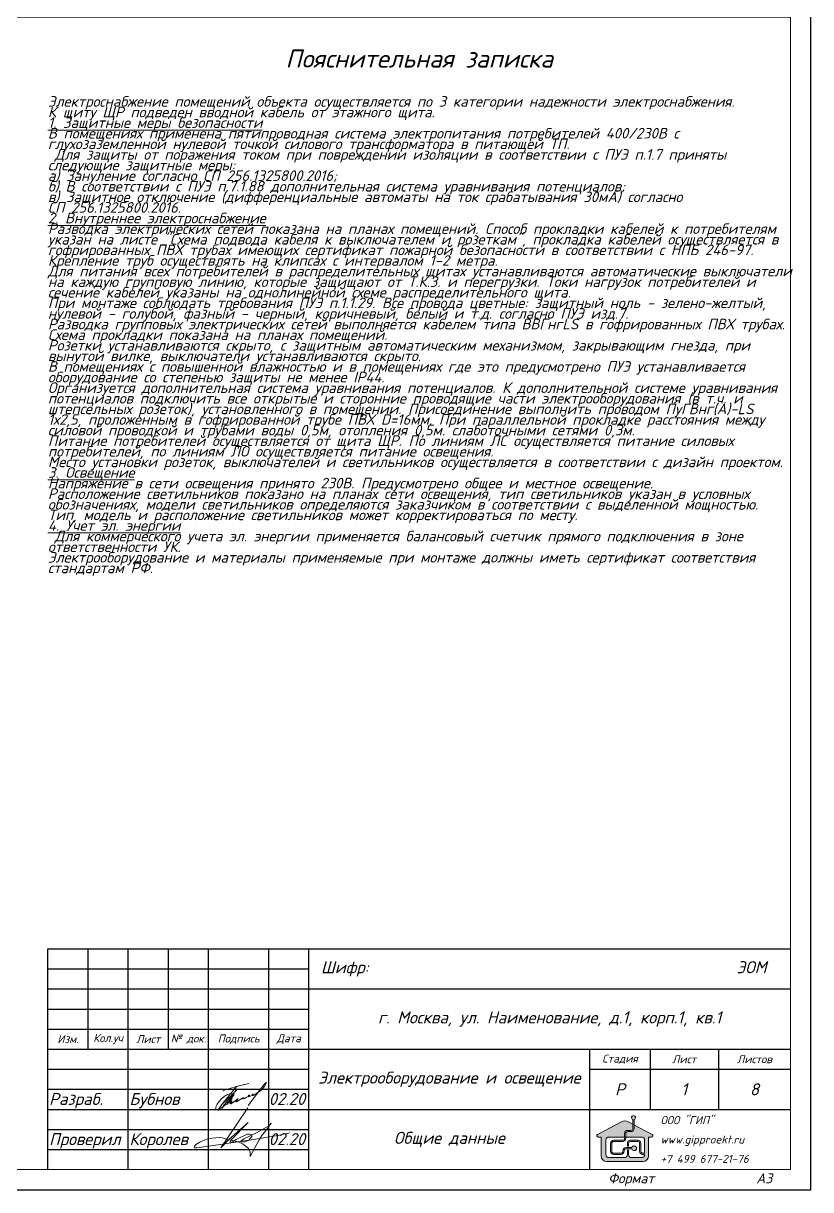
# Model space of a CAD drawing. Header units: millimetres. Extents: x 3082 to 230946, y 1570 to 312844.
# Drawn here: x 198701 to 208507, y 156594 to 171119 of the extents above; entities that cross this region are included whole.
import ezdxf

# ---------------------------------------------------------------- set-up
doc = ezdxf.new("R2010")
doc.units = ezdxf.units.MM
doc.layers.add('A_K1', color=14, linetype='Continuous', lineweight=0)
doc.layers.add('Ramka', color=7, linetype='Continuous', lineweight=0)
for name, color, linetype in [('FORMAT', 7, 'Continuous'), ('FORMATKA', 7, 'Continuous'), ('TEXT', 250, 'Continuous')]:
    doc.layers.add(name, color=color, linetype=linetype)
doc.styles.add('ls_200', font='isocpeui.ttf', dxfattribs={"height": 200})

# ---------------------------------------------------------------- blocks, each defined once
blk = doc.blocks.new('giplogo01')
h = blk.add_hatch(color=5)
h.dxf.hatch_style = 1
h.paths.add_polyline_path([(209.6201532403502, 2227.117715778237), (434.86775102088, 2227.117715778237, 0.4142135623730959), (575.7287298337033, 2367.978694591031), (575.7287298337033, 2666.905781153241), (235.6529261068645, 2848.635030543374, 0.2504322029537844), (-235.6529261069663, 2848.635030543315), (-1952.896851092999, 1930.976537679438, 0.7804491133364068), (-1908.122795132673, 1752.189403148717), (-1691.627779172515, 1752.189403148717), (-1691.627779172515, 400, 0.4142135623730951), (-1291.627779172515, 0), (0, 0), (1291.627779172501, 0, 0.4142135623730951), (1691.6277791725, 400), (1691.6277791725, 1752.189403148717), (1908.122795132673, 1752.189403148717, 0.7804491133364939), (1952.89685109297, 1930.976537679438), (664.86775102088, 2619.271791218722), (664.86775102088, 2367.978694591031, -0.4142135623730951), (434.86775102088, 2137.978694591031), (209.6201532403502, 2137.978694591031, 0.4142135623730951), (68.75917442751233, 1997.117715778237), (68.75917442751233, 1752.189403148717), (1182.115107975187, 1752.189403148717, -0.4142135623730951), (1412.115107975187, 1522.189403148717), (1412.115107975187, 594.3857421264984), (1288.061490225576, 594.3857421264984, -0.4142135623730962), (1147.200511412739, 735.2467209392925), (1147.200511412739, 1287.292265545053, 0.4142135623730951), (917.2005114127388, 1517.292265545053), (408.1793530784488, 1517.292265545053, 0.4142135623730951), (178.1793530784489, 1287.292265545053), (178.1793530784489, 1091.342071751307), (267.3183742656256, 1091.342071751307), (267.3183742656256, 1287.292265545053, -0.4142135623730951), (408.1793530784488, 1428.153244357905), (917.2005114127388, 1428.153244357905, -0.4142135623730951), (1058.061490225576, 1287.292265545053), (1058.061490225576, 735.2467209392925, 0.4142135623730951), (1288.061490225576, 505.2467209392926), (1412.115107975187, 505.2467209392926, -0.4142135623730951), (1182.115107975187, 275.2467209392926), (497.3183742656256, 275.2467209392926, -0.4142135623730951), (267.3183742656256, 505.2467209392926), (267.3183742656256, 801.9228931493126), (178.1793530784489, 801.9228931493126), (178.1793530784489, 505.8838117905542, -0.4142135623730951), (-51.82064692155107, 275.8838117905543), (-1132.895357273548, 275.8838117905543, -0.4142135623730951), (-1362.895357273548, 505.8838117905542), (-1362.895357273548, 1522.189403148717, -0.4142135623730951), (-1132.895357273548, 1752.189403148717), (-20.37984675964981, 1752.189403148717), (-20.37984675964981, 1997.117715778237, -0.4142135623730952)])
h.paths.add_polyline_path([(68.75917442751233, 1661.239356574544), (68.75917442751233, 1752.189403148717), (-20.37984675964981, 1752.189403148717), (-20.37984675964981, 1661.239356574544, -0.4142135623730951), (-161.2408255724876, 1520.378377761692), (-796.3825206427864, 1520.378377761692, 0.4142135623730951), (-1026.382520642786, 1290.378377761692), (-1026.382520642786, 728.970125615422, 0.4142135623730951), (-796.3825206427864, 498.9701256154221), (-284.7048541311669, 498.9701256154221, 0.4142135623730951), (-54.70485413116693, 728.970125615422), (-54.70485413116693, 761.2019930438838, -0.4142135623730951), (86.1561246816709, 902.0629718567359), (497.2603140394785, 902.0629718567359, 7.564808302154007), (497.2603140394785, 991.2019930438837), (86.1561246816709, 991.2019930438837, 0.4142135623730951), (-143.8438753183291, 761.2019930438838), (-143.8438753183291, 728.970125615422, -0.4142135623730951), (-284.7048541311669, 588.1091468025697), (-796.3825206427864, 588.1091468025697, -0.4142135623730951), (-937.2434994556098, 728.970125615422), (-937.2434994556098, 1290.378377761692, -0.4142135623730951), (-796.3825206427864, 1431.239356574544), (-161.2408255724876, 1431.239356574544, 0.4142135623730951)], flags=17)
h.paths.add_polyline_path([(575.7287298337033, 3013.652639105101), (575.7287298337033, 2666.905781153241), (664.86775102088, 2619.271791218722), (664.86775102088, 3013.652639105101, 6.005440798363492)])
at = {"color": 5}
for points in [[(-1955.766419939566, 1929.443101348413), (-235.6529261069663, 2848.635030543315, -0.2504322029537845), (235.6529261068645, 2848.635030543374), (1952.89685109297, 1930.976537679438, -0.7804491133364924), (1908.122795132673, 1752.189403148717), (1691.6277791725, 1752.189403148717), (1691.6277791725, 400, -0.4142135623730951), (1291.627779172501, 0), (0, 0), (-1291.627779172515, 0, -0.4142135623730951), (-1691.627779172515, 400), (-1691.627779172515, 1752.189403148717), (-1908.122795132673, 1752.189403148717, -0.7804491133364924), (-1952.89685109297, 1930.976537679438), (-235.6529261068645, 2848.635030543374, -0.2504322029537845), (235.6529261069518, 2848.635030543315), (1955.766419939566, 1929.443101348413)], [(1412.115107975187, 594.3857421264984), (1288.061490225576, 594.3857421264984, -0.4142135623730951), (1147.200511412739, 735.2467209392925), (1147.200511412739, 1287.292265545053, 0.4142135623730951), (917.2005114127531, 1517.292265545053), (408.1793530784488, 1517.292265545053, 0.4142135623730951), (178.1793530784489, 1287.292265545053), (178.1793530784489, 1091.342071751307), (267.3183742656256, 1091.342071751307), (267.3183742656256, 1287.292265545053, -0.4142135623730951), (408.1793530784488, 1428.153244357905), (917.2005114127531, 1428.153244357905, -0.4142135623730951), (1058.061490225576, 1287.292265545053), (1058.061490225576, 735.2467209392925, 0.4142135623730951), (1288.061490225576, 505.2467209392926), (1412.115107975187, 505.2467209392926, -0.4142135623730951), (1182.115107975187, 275.2467209392926), (497.3183742656256, 275.2467209392926, -0.4142135623730951), (267.3183742656256, 505.2467209392926), (267.3183742656256, 801.9228931493126), (178.1793530784489, 801.9228931493126), (178.1793530784489, 505.8838117905542, -0.4142135623730951), (-51.82064692155107, 275.8838117905543), (-1132.895357273548, 275.8838117905543, -0.4142135623730951), (-1362.895357273548, 505.8838117905542), (-1362.895357273548, 1522.189403148717, -0.4142135623730951), (-1132.895357273548, 1752.189403148717), (1182.115107975187, 1752.189403148717, -0.4142135623730951), (1412.115107975187, 1522.189403148717), (1412.115107975187, 594.3857421264984), (1377.200511412739, 594.3857421264984)]]:
    blk.add_lwpolyline(points, format="xyb", dxfattribs=at)
blk.add_lwpolyline([(664.86775102088, 3013.652639105101), (664.86775102088, 2367.978694591031, -0.4142135623730951), (434.86775102088, 2137.978694591031), (209.6201532403502, 2137.978694591031, 0.4142135623730951), (68.75917442751233, 1997.117715778237), (68.75917442751233, 1661.239356574544, -0.4142135623730951), (-161.2408255724876, 1431.239356574544), (-796.3825206427864, 1431.239356574544, 0.4142135623730951), (-937.2434994556098, 1290.378377761692), (-937.2434994556098, 728.970125615422, 0.4142135623730951), (-796.3825206427864, 588.1091468025697), (-284.7048541311669, 588.1091468025697, 0.4142135623730951), (-143.8438753183291, 728.970125615422), (-143.8438753183291, 761.2019930438838, -0.4142135623730951), (86.1561246816709, 991.2019930438837), (497.2603140394785, 991.2019930438837, -7.564808302154006), (497.2603140394785, 902.0629718567359), (86.1561246816709, 902.0629718567359, 0.4142135623730951), (-54.70485413116693, 761.2019930438838), (-54.70485413116693, 728.970125615422, -0.4142135623730951), (-284.7048541311669, 498.9701256154221), (-796.3825206427864, 498.9701256154221, -0.4142135623730951), (-1026.382520642786, 728.970125615422), (-1026.382520642786, 1290.378377761692, -0.4142135623730951), (-796.3825206427864, 1520.378377761692), (-161.2408255724876, 1520.378377761692, 0.4142135623730951), (-20.37984675964981, 1661.239356574544), (-20.37984675964981, 1997.117715778237, -0.4142135623730951), (209.6201532403502, 2227.117715778237), (434.86775102088, 2227.117715778237), (209.6201532403502, 2227.117715778237), (434.86775102088, 2227.117715778237, 0.4142135623730951), (575.7287298337033, 2367.978694591031), (575.7287298337033, 3013.652639105101), (575.7287298337033, 3013.652639105101), (575.7287298337033, 3013.652639105101, -6.005440798363492)], format="xyb", close=True, dxfattribs=at)
blk = doc.blocks.new('*U369')
at = {"linetype": 'Continuous'}
for points in [[(-20960.50000000087, 8499.99999999965), (-19960.50000000087, 8499.99999999965)], [(-20710.50000000087, 4499.99999999965), (-20710.50000000087, 8499.99999999965)], [(-20460.50000000087, 4499.99999999965), (-20460.50000000087, 8499.99999999965)], [(-20210.50000000087, 4499.99999999965), (-20210.50000000087, 8499.99999999965)], [(-20710.50000000087, 7999.99999999965), (-19960.50000000087, 7999.99999999965)], [(-20710.50000000087, 6999.99999999965), (-19960.50000000087, 6999.99999999965)], [(-20710.50000000087, 5999.999999999651), (-19960.50000000087, 5999.999999999651)], [(-20960.50000000087, 4499.99999999965), (-19960.50000000087, 4499.99999999965)], [(-20560.50000000087, 249.9999999996508), (-20560.50000000087, 4499.99999999965)], [(-20560.50000000087, 4499.99999999965), (-19979.10108165612, 4499.99999999965)], [(-20310.50000000087, 249.9999999996508), (-20310.50000000087, 4499.99999999965)], [(-20560.50000000087, 3249.999999999651), (-19960.50000000087, 3249.999999999651)], [(-20560.50000000087, 1499.999999999651), (-19960.50000000087, 1499.999999999651)], [(-19960.50000000087, 249.9999999996508), (-20560.50000000087, 249.9999999996508)]]:
    blk.add_lwpolyline(points, dxfattribs=at)
for points in [[(-9499.999999999942, 250), (-9499.999999999942, 3000), (-250, 3000)], [(-8999.999999998778, 1750.000000001455), (-8999.999999998778, 3000.000000001455)], [(-8499.999999998836, 250.0000000014552), (-8499.999999998836, 3000.000000001455)], [(-7999.999999998836, 1750.000000001455), (-7999.999999998836, 3000.000000001455)], [(-7499.999999998836, 250.0000000014552), (-7499.999999998836, 3000.000000001455)], [(-6749.999999998836, 250.0000000014552), (-6749.999999998836, 3000.000000001455)], [(-6249.999999998836, 250.0000000014552), (-6249.999999998836, 3000.000000001455)], [(-9499.999999998776, 2750.000000001455), (-6249.999999998836, 2750.000000001455)], [(-9499.999999998776, 2500.000000001455), (-6249.999999998836, 2500.000000001455)], [(-6249.999999998836, 2500.000000001455), (-249.9999999988359, 2500.000000001455)], [(-9499.999999998776, 2250.000000001455), (-6249.999999998836, 2250.000000001455)], [(-9499.999999998776, 2000.000000001455), (-6249.999999998836, 2000.000000001455)], [(-9499.999999998776, 1750.000000001455), (-6249.999999998836, 1750.000000001455)], [(-6249.999999998836, 1750.000000001455), (-249.9999999988359, 1750.000000001455)], [(-2749.999999998836, 250.0000000014552), (-2749.999999998836, 1750.000000001455)], [(-1999.999999998836, 1750.000000001455), (-1999.999999998836, 1000.000000001455)], [(-1149.999999998836, 1750.000000001455), (-1149.999999998836, 1000.000000001455)], [(-9499.999999998776, 1500.000000001455), (-6249.999999998836, 1500.000000001455)], [(-2749.999999998836, 1500.000000001455), (-249.9999999988359, 1500.000000001455)], [(-9499.999999998776, 1250.000000001455), (-6249.999999998836, 1250.000000001455)], [(-9499.999999998776, 1000.000000001455), (-6249.999999998836, 1000.000000001455)], [(-6249.999999998836, 1000.000000001455), (-249.9999999988359, 1000.000000001455)], [(-9499.999999998776, 750.0000000014551), (-6249.999999998836, 750.0000000014551)], [(-9499.999999998776, 500.0000000014551), (-6249.999999998836, 500.0000000014551)]]:
    blk.add_lwpolyline(points)
at = {"layer": 'Ramka', "color": 7}
for points in [[(-20960.50000000087, -3.49246e-10), (0, 0), (0, 14850), (-20960.50000000087, 14849.99999999965)], [(-19960.50000000087, 249.9999999996508), (-250, 250), (-250, 14600), (-19960.50000000087, 14599.99999999965)]]:
    blk.add_lwpolyline(points, close=True, dxfattribs=at)
at = {"layer": 'Ramka', "color": 5, "lineweight": 9, "flags": 128}
for points in [[(-7317.949323314009, 1225.89041583729), (-7312.805456091417, 1234.327891451539), (-7153.41970539815, 1283.717757541686), (-6999.263618329002, 1321.224714717595), (-7149.278302040649, 1284.453421295853), (-7317.532284172647, 1082.425945758354), (-7329.399400665192, 1066.028595189331), (-7344.727677690563, 1043.547606362495), (-7356.331325483903, 1027.939778782893), (-7367.218714749208, 1011.902380678337), (-7370.656820595657, 1004.456458723172), (-7372.258346266811, 1000.706803770037), (-7373.710609326533, 999.8507240556646), (-7377.300548845363, 992.3277557329272), (-7382.403730080856, 984.9824635980182), (-7367.218714749208, 1011.902380678337), (-7350.529501586919, 1035.743692572694), (-7329.399400665192, 1066.028595189331), (-7295.647451278215, 1096.115759223234), (-7279.034039959704, 1112.920302808983), (-7262.140689053341, 1129.892339995829), (-7246.375151525644, 1145.34939729236), (-7233.815370843206, 1156.648161451565), (-7219.593988789639, 1170.272207418689), (-7199.662841824583, 1189.9150704036), (-7172.838545372477, 1217.114299423061), (-7157.192550145484, 1236.156674474943), (-7148.630137657209, 1246.412886242615), (-7145.923545865108, 1249.794627025956), (-7143.344960242903, 1254.949489768129), (-7172.838545373102, 1217.114299422828), (-7201.162966546064, 1180.375217086868), (-7232.488402074901, 1144.927751095034), (-7241.492559551961, 1132.004486199934), (-7248.074359031162, 1123.809162362246), (-7263.288205333752, 1105.55022310093), (-7269.734669399214, 1097.388333870098), (-7285.062958900278, 1079.775835628155), (-7293.095880600391, 1069.784459792543), (-7298.851106109797, 1061.779231838882), (-7308.442632787628, 1051.229430260137), (-7309.015654589443, 1046.647311832988), (-7315.891891241772, 1032.90097294026), (-7319.097293449958, 1028.000756819965), (-7323.627635639553, 1021.302494889358), (-7328.068535879022, 1015.288474697387), (-7331.363404998018, 1011.995084248483), (-7333.08247040282, 1010.563174288021), (-7326.492732164843, 1024.88227388775), (-7321.835989217972, 1032.286690161098), (-7317.33998172148, 1038.93780208053), (-7311.737489424108, 1046.790502008516), (-7304.00173254816, 1057.243450452806), (-7271.081329833179, 1095.840995236765), (-7252.810476911952, 1118.35476127686), (-7230.941714970788, 1137.573622966884), (-7213.607886602564, 1154.040583405178), (-7200.428435095047, 1167.500541945454), (-7193.372760285086, 1173.925816714298), (-7185.444874060734, 1180.963275451213), (-7179.193430773681, 1186.170488700503), (-7202.240973014777, 1155.765282415552), (-7214.385733811579, 1138.948166764108), (-7230.0668113813, 1117.28268146934), (-7244.933639096489, 1096.514214396477), (-7251.613930511986, 1087.765040623722), (-7257.188690664945, 1081.138550297357), (-7261.285061840361, 1075.688752092188), (-7264.132213143398, 1071.419928438263), (-7267.104471751256, 1066.639595799613), (-7272.8821333542, 1059.875982709694), (-7236.629082585146, 1101.657581833657), (-7227.317635904459, 1110.075411617756), (-7220.396257838, 1119.529045679839), (-7215.887931388265, 1124.577098246897), (-7206.411854010467, 1134.048936658306), (-7243.944644714168, 1079.063581087859), (-7223.029436328215, 1116.436438416131), (-7216.153199674024, 1130.898736384697), (-7207.582415015204, 1148.349924064474), (-7207.018160848645, 1160.770562675316), (-7206.125355592391, 1167.555651024915), (-7206.698377393578, 1174.428812277736), (-7208.70394121739, 1184.309000015026), (-7210.136483239708, 1187.602390465094), (-7216.439698091476, 1193.04364995053), (-7219.676144840895, 1194.047617709031), (-7226.296498773081, 1195.476028186734), (-7233.916800632535, 1194.761948459549), (-7250.534382946556, 1190.179830032168), (-7262.854289273192, 1185.024950898019), (-7276.320264163195, 1177.865392902633), (-7286.921105086263, 1172.137753064744), (-7310.987945856919, 1154.954833545256), (-7326.145032139888, 1142.812808076851), (-7349.480798305406, 1120.557702649384), (-7367.244424226156, 1099.079045056831), (-7378.418299428886, 1083.471233870368), (-7383.002461359298, 1077.600403854856), (-7390.738218235551, 1063.567668217467), (-7403.631171325615, 1041.229869566858), (-7408.790042441731, 1025.388975377893), (-7409.647862797065, 1016.887392054777), (-7410.220884598253, 1010.014230802189), (-7407.069277172372, 1001.42276284867), (-7401.912105922355, 997.1270329684484), (-7390.021947225017, 995.5519246358887), (-7377.845290108976, 997.4134133213665), (-7352.632405733459, 1012.305290016345), (-7337.160879499977, 1021.183121933602), (-7298.76856857764, 1048.532617738237), (-7276.277556478439, 1064.713206021115), (-7258.739510204105, 1076.432028674055), (-7242.631264175681, 1081.513230038574), (-7218.402566714606, 1096.501613685861), (-7205.36637689585, 1102.229261719622), (-7215.668701670526, 1085.589529759716), (-7223.26873414847, 1075.945033295546), (-7224.701301131791, 1073.081213374622), (-7225.280264864443, 1070.571235276991), (-7219.400855708634, 1070.217393454164), (-7211.521849621481, 1072.508452669252), (-7153.757192105755, 1115.49874738208), (-7129.007009764595, 1134.08058913704), (-7147.343632521806, 1114.60661860113), (-7157.371476603441, 1102.578570022015), (-7158.804043587996, 1098.56921229884), (-7158.517520205815, 1094.846251319861), (-7153.790109066687, 1094.273490613792), (-7148.489676124184, 1096.278169474797), (-7062.536730417749, 1149.545226538786), (-7071.991552698193, 1138.94908791827), (-7073.137596300265, 1134.366985881235), (-7072.27807608193, 1132.075926666846), (-7071.132032479552, 1131.503165961476), (-7065.974848747021, 1132.36230702023), (-7051.362842734366, 1135.226126939291), (-7031.481599734863, 1145.909642138285), (-7013.406095273559, 1156.474250890314), (-6998.507578362477, 1164.063379414147), (-6991.488092498315, 1169.075060176663), (-6988.336472591152, 1173.513980231713), (-6987.459799923701, 1174.917295914609), (-6990.485298104977, 1176.807370680384), (-6996.215503638378, 1175.948229621164), (-6999.940120385422, 1172.511648996034), (-7002.232207590175, 1169.075068372301), (-7003.951272992811, 1164.492949942359), (-7005.097291637911, 1160.769972574664), (-7004.237771416476, 1159.194872437743), (-6998.07780577219, 1157.476582123898), (-6991.344830807996, 1158.622111730976), (-6981.164135098224, 1162.63574699685), (-6960.974787661574, 1171.652491547866), (-6955.2445946082, 1174.22993111331), (-6949.227890656722, 1179.098438090412), (-6946.561645353606, 1181.440067279851), (-6944.357230304508, 1185.112450085347), (-6943.784208503946, 1188.262666749302), (-6947.222314352868, 1189.408188162604), (-6950.373921778751, 1189.408188162604), (-6952.902242272554, 1187.110740029951), (-6956.104114829955, 1183.966928674606), (-6957.250158434501, 1179.384810247458), (-6957.106909224227, 1177.236949404468), (-6955.2445946082, 1174.22993111331), (-6951.806488763934, 1173.657170407939), (-6947.841234048595, 1172.095719912322), (-6942.165153922907, 1174.752719848882), (-6936.907971850988, 1177.380147777265), (-6864.98874116852, 1222.240125542972), (-6845.686530363512, 1238.017339516431), (-6824.77132198005, 1258.207269130275), (-6809.586294165272, 1278.254016763531), (-6802.423546610167, 1289.995684991823), (-6778.942968106595, 1333.204433671664), (-6779.983373732699, 1335.174727294128), (-6812.221885053208, 1306.835289631737), (-6868.075477051012, 1229.571598134469), (-7002.447293573452, 1053.869010972092), (-7007.647642751923, 1043.906094711274)], [(-7008.81622054374, 1018.493395493599), (-7157.373750134138, 803.0613043382764), (-7347.870642057081, 520.7425192410592), (-7251.301988217441, 621.9766850059386), (-7007.491392794763, 837.9660274870694), (-7215.667756612806, 621.9766850059386), (-7231.368853977649, 585.7480131203772), (-7198.800962859228, 594.788027500268), (-7154.733334377802, 623.8498462715653), (-7017.553142600459, 691.7557754099832), (-6987.840848824707, 692.2758707490283), (-6962.529277096894, 682.9007913682143), (-6960.651395202382, 662.2774713411928), (-6998.163508700905, 615.411347520072), (-7047.853401766857, 594.788027500268), (-7086.287384558862, 591.0417049764656), (-7094.732162540546, 607.9187024796847), (-7060.975812830424, 631.3517643942033), (-6894.169680179491, 712.9266980893443), (-6726.79405504784, 809.3017646432851), (-6720.490203919587, 826.014787462307), (-6724.985739367781, 826.7659065807237), (-6728.727290547846, 823.1560590495355), (-6748.639964285074, 783.4590437677689), (-6834.84468930347, 674.5364772225729), (-6869.067664209215, 621.4295735557097), (-6979.014349150864, 413.411546515068), (-6979.976507072731, 466.1982888611965), (-7002.146894541962, 512.3967512447852), (-7069.614069550066, 567.8404699545353), (-7118.598334270922, 590.9397011462131), (-7202.670537673331, 611.6372057716363), (-7274.138154049172, 630.0149920231197), (-7325.1198183659, 644.0929701947607), (-7363.371703524534, 648.1916695830878), (-7456.048020339963, 642.4794550456572), (-7506.739450418783, 632.2976180978585), (-7553.860045846014, 614.699941845145), (-7607.920282229243, 591.1648761006071), (-7651.08597212324, 566.3196855608838), (-7674.883857231353, 540.3179817188065), (-7676.545498184626, 527.0389375353698), (-7664.367718617199, 519.2866463784594), (-7645.554756354933, 522.606407424435), (-7326.792840416937, 565.7633010284042), (-6914.148210807471, 626.9285073503851), (-6617.442871312377, 679.8221302819436), (-6549.497690003758, 695.1597972421441), (-6503.463962307899, 702.3954173172824), (-6490.839488243452, 709.0137721153442)]]:
    blk.add_lwpolyline(points, dxfattribs=at)
at = {"layer": 'A_K1', "xscale": 0.1741164628948324, "yscale": 0.1741164628948324, "zscale": 0.1741164628948324}
blk.add_blockref('giplogo01', (-2314.118104602236, 350.8169654026424), dxfattribs=at)
at = {"layer": 'A_K1', "color": 5, "insert": (-1870.214841708613, 625.0000000007129), "char_height": 100, "width": 1620.214841708614, "attachment_point": 4, "line_spacing_factor": 1.45, "style": 'ls_200'}
blk.add_mtext('\\pxql;ООО "ГИП"\\Pwww.gipproekt.ru\\P+7 499 677-21-76', dxfattribs=at)
at = {"layer": 'Ramka', "lineweight": 9, "style": 'ls_200'}
for s, p in [('Разраб.', (-9485.246801680349, 1054.646904994268)), ('Бубнов', (-8485.246801680652, 1054.646904994268)), ('02.20', (-6750.246801680653, 1054.646904994268)), ('Проверил', (-9485.246801680349, 554.6469049942679)), ('Королев', (-8485.246801680652, 554.6469049942679)), ('02.20', (-6750.246801680653, 554.6469049942679))]:
    blk.add_text(s, height=150.000003730871, dxfattribs=at).set_placement(p)
at = {"layer": 'TEXT', "color": 0, "linetype": 'Continuous', "lineweight": 0, "char_height": 99.99999999999996, "attachment_point": 5, "rotation": 90, "style": 'ls_200'}
for s, insert, width in [('\\pxqc;СОГЛАСОВАНО:', (-20835.50000000087, 6499.99999999965), 3999.999999999999), ('\\pxqc;Взамен. инв. №', (-20435.50000000087, 3874.999999999651), 1250), ('\\pxqc;Подпись и дата', (-20435.50000000087, 2374.999999999651), 1749.999999999999), ('\\pxqc;Инвент. № подлеж.', (-20435.50000000087, 874.9999999996508), 1250)]:
    blk.add_mtext(s, dxfattribs=dict(at, insert=insert, width=width))
at = {"layer": 'TEXT', "color": 0, "linetype": 'Continuous', "lineweight": 0, "style": 'ls_200'}
for s, insert, char_height, width, attachment_point in [('\\pxi1,ql;Шифр:                                                ЭОМ', (-6249.999999998836, 2750.000000001426), 149.9999999999999, 5999.999999999997, 4), ('\\pxqc;Изм.', (-9249.99999999936, 1875.000000001455), 99.99999999999996, 500.0000000011638, 5), ('\\pxqc;Кол.уч', (-8749.999999998807, 1875.000000001455), 99.99999999999996, 499.9999999999416, 5), ('\\pxqc;Лист', (-8249.999999998836, 1875.000000001455), 99.99999999999996, 499.9999999999998, 5), ('№ док.', (-7749.999999998836, 1875.000000001455), 99.99999999999996, 499.9999999999998, 5), ('\\pxqc;Подпись', (-7124.999999998836, 1875.000000001455), 99.99999999999996, 749.9999999999995, 5), ('\\pxqc;Дата', (-6499.999999998836, 1875.000000001455), 99.99999999999996, 499.9999999999998, 5), ('\\pxqc;Стадия', (-2374.999999999418, 1625.000000001455), 99.99999999999996, 750.0000000011638, 5), ('\\pxqc;Лист', (-1574.999999999418, 1625.000000001455), 99.99999999999996, 850.0000000011638, 5), ('\\pxqc;Листов', (-700, 1625.000000001455), 99.99999999999996, 899.9999999999995, 5), ('\\pxqc;Электрооборудование и освещение', (-6250.000230068966, 1375.000000001397), 149.9999999999999, 3500.000230070008, 4), ('\\pxqc;Формат                А3', (-249.9999999999709, 124.9999999999418), 124.6666666666666, 2499.999999998864, 6)]:
    blk.add_mtext(s, dxfattribs=dict(at, insert=insert, char_height=char_height, width=width, attachment_point=attachment_point))
blk = doc.blocks.new('*U374')
at = {"layer": 'FORMATKA', "lineweight": 0, "insert": (0, 0), "char_height": 150, "width": 5999.999999999985, "attachment_point": 5, "style": 'ls_200'}
blk.add_mtext('\\pxqc;{\\C0;г. Москва, ул. Наименование, д.1, корп.1, кв.1}', dxfattribs=at)
blk = doc.blocks.new('*U375')
at = {"color": 0, "linetype": 'ByBlock', "lineweight": -2, "transparency": 16777216}
blk.add_blockref('*U374', (0, 0), dxfattribs=at)

msp = doc.modelspace()

# ---------------------------------------------------------------- linework, layer by layer
at = {"layer": 'FORMAT'}
msp.add_lwpolyline([(187546.3625756273, 156593.7020255514), (208506.8625756282, 156593.7020255518), (208506.8625756282, 171443.7020255517), (187546.3625756273, 171443.7020255514)], close=True, dxfattribs=at)

# ---------------------------------------------------------------- block references
msp.add_blockref('*U375', (205256.8625756295, 158718.702025553))
msp.add_blockref('*U369', (208506.8625756282, 156593.7020255516), dxfattribs=at)

# ---------------------------------------------------------------- texts
at = {"lineweight": 0, "insert": (199006.8625756282, 170792.6017699524), "char_height": 119.9999999999999, "width": 9249.999999999942, "attachment_point": 1, "style": 'ls_200'}
msp.add_mtext('\\pxqc;{\\H1.875x;Пояснительная записка\\H1.02606x;\\P\\psm0.6;\\H0.88889x;\\P\\ps*,q*;\\H0.64324x;Электроснабжение помещений объекта осуществляется по 3 категории надежности электроснабжения.\\PК щиту ЩР подведен вводной кабель от этажного щита.\\P\\L1. Защитные меры безопасности\\P\\lВ помещениях применена пятипроводная система электропитания потребителей 400/230В с глухозаземленной нулевой точкой силового трансформатора в питающей ТП.\\P Для защиты от поражения током при повреждении изоляции в соответствии с ПУЭ п.1.7 приняты следующие защитные меры:\\Pа) Зануление согласно СП 256.1325800.2016;\\Pб) В соответствии с ПУЭ п.7.1.88 дополнительная система уравнивания потенциалов;\\Pв) Защитное отключение (дифференциальные автоматы на ток срабатывания 30мА) согласно\\PСП 256.1325800.2016.\\P\\L2. Внутреннее электроснабжение\\l\\PРазводка электрических сетей показана на планах помещений. Способ прокладки кабелей к потребителям указан на листе "Схема подвода кабеля к выключателем и розеткам", прокладка кабелей осуществляется в гофрированных ПВХ трубах имеющих сертификат пожарной безопасности в соответствии с НПБ 246-97. Крепление труб осуществлять на клипсах с интервалом 1-2 метра.\\PДля питания всех потребителей в распределительных щитах устанавливаются автоматические выключатели на каждую групповую линию, которые защищают от Т.К.З. и перегрузки. Токи нагрузок потребителей и сечение кабелей указаны на однолинейной схеме распределительного щита.\\PПри монтаже соблюдать требования ПУЭ п.1.1.29. Все провода цветные: защитный ноль - зелено-желтый, нулевой - голубой, фазный - черный, коричневый, белый и т.д. согласно ПУЭ изд.7. \\PРазводка групповых электрических сетей выполняется кабелем типа ВВГнгLS в гофрированных ПВХ трубах. Схема прокладки показана на планах помещений.\\PРозетки устанавливаются скрыто, с защитным автоматическим механизмом, закрывающим гнезда, при вынутой вилке, выключатели устанавливаются скрыто.\\PВ помещениях с повышенной влажностью и в помещениях где это предусмотрено ПУЭ устанавливается оборудование со степенью защиты не менее IP44.\\PОрганизуется дополнительная система уравнивания потенциалов. К дополнительной системе уравнивания потенциалов подключить все открытые и сторонние проводящие части электрооборудования (в т.ч. и штепсельных розеток), установленного в помещении. Присоединение выполнить проводом ПуГВнг(А)-LS 1х2,5, проложенным в гофрированной трубе ПВХ D=16мм. При параллельной прокладке расстояния между силовой проводкой и трубами воды 0,5м, отопления 0,5м. слаботочными сетями 0,3м.\\PПитание потребителей осуществляется от щита ЩР. По линиям ЛС осуществляется питание силовых потребителей, по линиям ЛО осуществляется питание освещения.\\PМесто установки розеток, выключателей и светильников осуществляется в соответствии с дизайн проектом. \\P\\L3. Освещение\\P\\lНапряжение в сети освещения принято 230В. Предусмотрено общее и местное освещение.\\PРасположение светильников показано на планах сети освещения, тип светильников указан в условных обозначениях, модели светильников определяются заказчиком в соответствии с выделенной мощностью.\\PТип, модель и расположение светильников может корректироваться по месту.\\P\\L4. Учет эл. энергии\\P\\l Для коммерческого учета эл. энергии применяется балансовый счетчик прямого подключения в зоне ответственности УК.\\PЭлектрооборудование и материалы применяемые при монтаже должны иметь сертификат соответствия стандартам РФ.}', dxfattribs=at)
at = {"layer": 'TEXT', "color": 0, "linetype": 'Continuous', "lineweight": 0, "char_height": 149.9999999999998, "attachment_point": 4, "style": 'ls_200'}
for s, insert, width in [('\\pxqc;Р', (205756.8623455592, 157843.7020255531), 750.0002300700093), ('\\pxqc;1', (206506.8623455593, 157843.7020255531), 850.000230070009), ('\\pxqc;8', (207356.8623455592, 157843.7020255531), 900.0002300689612), ('\\pxqc;Общие данные', (202256.8623455592, 157218.7020255531), 3500.000230070007)]:
    msp.add_mtext(s, dxfattribs=dict(at, insert=insert, width=width))

doc.saveas('drawing.dxf')
